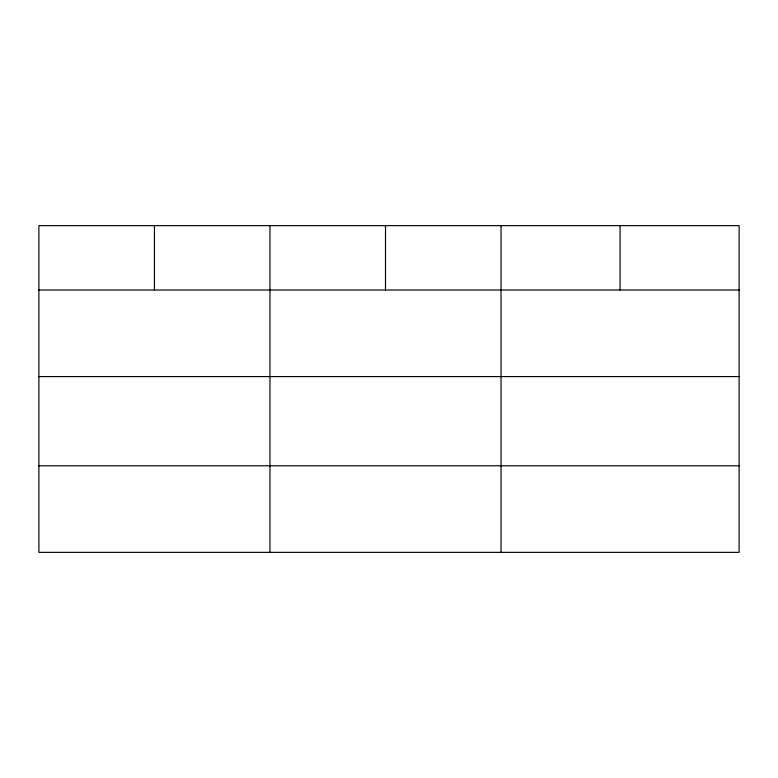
<?xml version="1.0" encoding="UTF-8"?>
<svg xmlns="http://www.w3.org/2000/svg" width="778" height="778" viewBox="0 0 778 778"><rect width="100%" height="100%" fill="white"/><g stroke="black" fill="none" stroke-linecap="round" stroke-linejoin="round"><path stroke-width="1.17" d="M739.1 376.581L739.1 225.639L38.9 225.639L38.9 552.361L739.1 552.361L739.1 376.581L38.9 376.581M38.9 290.009L739.1 290.009M38.9 465.789L739.1 465.789M620.066 225.639L620.066 290.009M501.032 225.639L501.032 552.361M385.499 225.639L385.499 290.009M269.966 225.639L269.966 552.361M154.433 225.639L154.433 290.009"/></g></svg>
